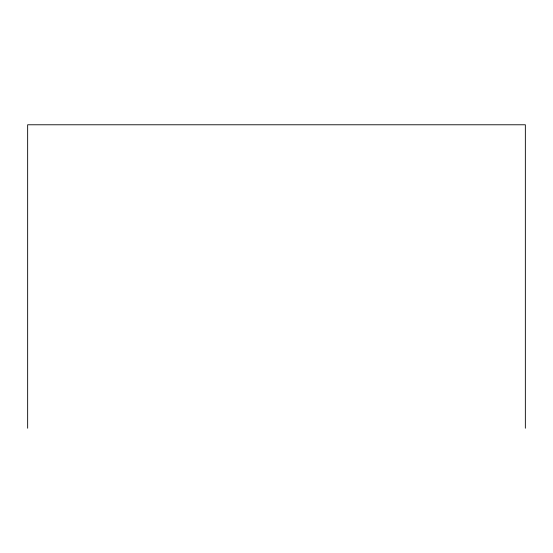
<?xml version="1.0" encoding="UTF-8"?>
<svg xmlns="http://www.w3.org/2000/svg" width="553" height="553" viewBox="0 0 553 553"><rect width="100%" height="100%" fill="white"/><g stroke="black" fill="none" stroke-linecap="round" stroke-linejoin="round"><path stroke-width="0.83" d="M525.35 428.222L525.35 124.778L27.65 124.778L27.65 428.222"/></g></svg>
